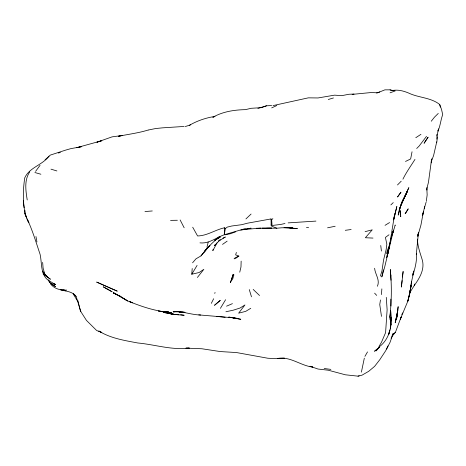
<?xml version="1.0" encoding="UTF-8"?>
<svg xmlns="http://www.w3.org/2000/svg" width="466" height="466" viewBox="0 0 466 466"><rect width="100%" height="100%" fill="white"/><g stroke="black" fill="none" stroke-linecap="round" stroke-linejoin="round"><path stroke-width="0.7" d="M416.359 253.574C417.583 265.282 411.42 275.965 410.861 287.539L407.826 301.182L400.352 319.088L401.174 316.909L395.517 332.06M390.059 319.664L389.815 317.521L390.706 311.061C392.349 323.87 390.52 337.949 379.761 346.442M426.961 190.099L427.019 187.489M26.457 217.412L24.838 213.504L24.925 210.253M390.706 325.495L390.607 328.955L390.892 316.897M390.747 324.109L390.927 317.882M241.149 261.129L240.974 266.966L239.745 272.202M199.978 242.868C209.211 243.893 216.131 237.526 224.28 234.782L224.542 227.763C215.309 229.767 207.254 235.749 197.584 235.971L192.703 227.21M390.997 280.241L390.339 269.668L390.817 276.216L390.327 269.989C391.83 285.664 391.644 301.613 389.774 317.218M436.887 139.113L436.939 134.29M381.45 294.582L381.858 288.873M197.392 277.468L203.863 269.313L199.116 272.523L191.776 274.224L192.213 268.533M431.464 160.077L428.464 182.276L426.675 189.254M416.289 254.686L418.416 232.715L417.856 235.953L420.944 225.014L423.402 211.814L422.569 215.403L424.718 206.636M402.496 277.014L402.764 274.381M387.328 250.277L386.949 253.795L387.345 250.434L388.953 246.695L390.059 242.169L393.677 220.191L396.846 206.473L393.549 219.672M436.805 142.287L437.411 136.695M402.1 280.602L401.383 287.068L403.137 271.439L402.84 273.792M410.808 286.91L411.082 284.773M411.262 283.345L411.443 281.918M426.297 201.359L427.159 194.922L426.862 189.149M410.802 287.009L411.094 284.947L409.859 293.155L407.826 301.182L409.62 294.203M411.286 283.573L411.478 282.198L411.274 283.567M431.242 162.85L431.854 158.743M380.472 299.958L379.761 304.554L381.479 316.391M410.715 287.621L409.859 293.155L410.709 287.697L409.864 291.605M436.735 141.839L433.596 155.539L431.236 161.673M224.28 234.782L225.346 228.515L227.292 227.099L231.783 225.998L241.767 224.688L247.498 223.185L271.014 218.933L271.666 219.795L272.062 225.48L280.608 224.472L284.988 223.505M390.322 327.936L390.549 326.579M390.782 325.227L391.015 323.876L390.712 325.285M213.044 249.456L212.816 250.714L217.051 242.85M377.384 286.287C380.303 279.92 375.124 274.451 374.617 268.265M390.089 242.361L387.887 253.254L388.493 251.098L386.634 257.704M390.77 320.66L391.248 318.068L390.758 320.165M413.68 270.956L413.045 274.392L413.488 272.266M383.431 269.907L381.8 276.95L384.689 266.983L393.502 230.216L392.145 234.631M417.827 236.274L418.491 232.755L417.856 235.953M412.043 151.765L410.645 158.958L405.502 161.452M387.887 253.254L389.331 246.473L386.937 256.143M389.494 330.924L388.737 334.448L389.92 329.934M437.038 135.722L438.518 128.925L437.982 131.08C440.353 125.808 440.69 120.018 442.7 114.624L441.529 109.388L439.688 104.471C431.236 97.837 420.21 97.854 410.645 93.934C404.634 91.155 398.226 89.192 391.568 90.649L390.059 89.851L384.91 89.845L377.507 92.821L371.221 92.536L352.121 94.382M361.389 372.153L364.325 358.133M409.352 293.941L409.573 292.986M206.951 247.324L208.203 242.104M393.712 218.449L395.063 213.288M412.585 275.412L413.458 272.196M214.774 293.446L215.047 292.45M409.929 292.415L414.222 285.6L414.664 284.039M232.458 279.885L233.926 274.789M424.264 208.477L426.087 202.256M392.984 232.482L395.209 225.008L395.116 225.305M236.373 252.426L235.639 254.896L238.877 256.073L235.639 258.385L234.072 258.846L235.289 257.745L238.877 256.073M390.758 239.175L393.502 230.216M380.349 276.111L381.934 271.084L383.541 260.127L386.122 249.729L386.844 244.201L385.417 237.433L389.011 234.777M393.56 219.771L393.945 218.583L393.514 219.824M400.812 205.459L399.275 209.77L398.197 215.094L401.22 203.951L402.898 199.978L399.275 209.77L403.038 200.06L407.645 190.827L401.541 203.764L408.857 187.652L401.22 203.951L405.327 195.435M400.352 319.088L400.9 317.695M401.028 204.842L407.599 190.804M284.365 358.267L277.847 358.389C290.563 356.292 300.786 365.81 312.849 367.097L309.989 366.253L317.993 369.031L328.291 370.214L345.382 374.798L358.022 376.155L362.07 375.147L368.717 371.309L374.617 366.358L379.761 359.752L385.784 350.578L387.974 345.9M392.081 335.829L393.24 333.376L390.059 342.294L386.605 349.092M414.973 159.401C410.855 165.954 406.346 172.181 402.915 179.2M211.319 303.343L213.644 298.741M414.222 285.6C419.808 277.759 425.493 268.544 421.806 258.444C419.837 252.135 417.548 245.844 417.466 239.151M391.05 338.24L392.04 336.359L395.366 332.334M29.742 171.925C24.046 180.132 25.776 190.705 27.226 199.961M364.936 356.368L367.511 351.912M191.776 274.224L197.083 265.404M220.395 308.352L225.602 299.702M378.905 346.605L381.52 342.172L385.592 332.631L387.124 309.744L386.279 297.366M401.774 314.486L402.845 312.878M426.512 136.346L419.12 146.062L416.68 148.497M35.597 171.354L40.041 165.319M203.735 252.589L207.586 247.691L201.05 255.805L209.898 245.302L204.755 251.174L211.36 243.928L219.265 236.606M431.271 121.218L434.475 117.164L438.273 113.419M215.216 244.667L214.389 245.675L220.197 239.757L218.7 240.893M192.575 262.801L195.982 258.822L201.108 255.84M379.435 346.908L376.021 350.881L379.225 347.409L374.617 351.178L379.225 347.409M397.486 184.967L401.22 181.181M272.878 218.612L271.666 219.795L271.177 225.538L271.014 218.933M53.823 285.419L55.483 286.607L50.334 283.363L55.483 284.604L54.417 283.643M390.863 204.918L393.252 202.605M245.931 218.921L251.081 214.045M45.056 159.797L50.334 155.085L65.776 150.075L70.925 148.613L81.218 146.761L76.535 147.722L101.809 140.726L96.922 142.194L112.102 136.858L122.395 135.484L118.463 136.288M393.147 334.39L395.203 332.508M49.047 156.157C42.453 165.051 29.399 167.434 24.768 177.802C23.218 187.67 22.898 197.77 24.133 207.69M222.509 244.417L227.14 241.149M415.794 137.703L420.944 134.336M385.044 225.334L389.593 222.55M250.766 308.282L245.763 311.34L238.633 313.169L244.965 304.939L240.037 308.032L233.402 310.146L225.911 311.766M218.874 240.934L225.346 237.031L222.987 238.138M214.843 240.194L220.092 237.083L214.977 240.072M215.047 240.042L220.197 237.054M189.312 125.348C197.269 120.741 205.955 117.787 215.047 116.407L213.247 117.182M212.735 117.321C222.684 111.648 234.118 109.848 245.419 109.65L251.081 108.304L261.374 107.658L266.523 105.799L271.666 105.532M271.672 107.891L276.816 105.526M226.54 306.185L232.435 303.64M400.352 216.23L400.906 216.02L400.673 216.527L400.148 210.51L400.3 214.803M390.059 92.816L395.203 90.928L390.059 89.851M235.639 231.823L230.489 233.705L225.346 234.812M376.545 93.014L379.761 91.971M225.655 234.351L245.326 228.579M185.287 126.536L190.501 124.9M257.861 108.409L266.523 105.799M328.291 99.485L333.44 97.965M358.022 376.155L359.175 375.841M365.105 231.649L372.247 229.831L365.361 237.742L372.986 238.079M148.13 130.049C138.425 133.043 128.4 134.249 118.504 136.276M58.285 153.011L60.37 152.51M335.176 226.255L327.569 227.81M148.38 130.014L155.627 128.54L162.418 127.853L184.163 126.449M273.029 105.596L308.346 97.843L317.993 97.959L334.559 95.146L341.695 95.676L348.883 94.266L354.026 94.027M240.788 230.175L251.081 228.159L243.683 229.528L260.733 228.107M345.271 230.309L351.137 229.528M288.145 222.882L315.936 221.094M144.973 211.541L152.289 210.964M266.54 228.235L271.672 228.101L262.014 228.107M180.359 311.836L173.142 311.859L174.54 311.824M66.714 290.097C60.644 290.557 54.108 288.769 50.334 283.695M170.562 220.371L177.371 220.261M256.265 228.247L276.787 228.206M185.043 312.302L179.02 312.069L184.507 312.307M284.021 227.641L297.407 228.655L288.949 227.658M284.528 358.179L276.816 358.663L267.822 358.238L236.483 352.552L220.197 351.556L201.883 348.76L185.922 348.114L189.312 348.055C171.966 350.368 155.015 344.566 137.837 342.988C124.469 340.471 110.582 338.328 98.804 331.006L101.809 332.491L96.66 330.522L86.466 320.41L80.414 310.973L77.869 300.587M64.687 289.998L60.627 289.811C66.044 291.343 72.446 291.367 76.069 296.399M198.766 314.894L234.689 317.928L229.202 317.136M289.578 227.647L292.258 227.792L281.965 227.775L276.851 228.206L271.666 226.22M179.02 311.713L173.969 311.381C183.056 311.422 191.643 314.812 200.683 315.028M184.163 312.168L181.705 311.958M161.172 311.276C150.25 309.424 139.532 305.731 129.268 301.525L132.694 302.818L127.544 300.902L113.599 292.747L117.251 294.867L113.267 292.933L120.642 296.423M163.921 311.509L168.721 311.917L163.578 311.935L158.428 311.043L171.599 312.75L169.618 312.436M306.453 227.507L308.614 227.699M288.402 227.641L292.258 227.985L288.914 227.641M225.142 317.264L216.801 316.367L220.197 316.74M169.041 313.257L163.578 312.459L173.87 314.404L184.163 315.266L180.68 314.766M174.517 314.323L178.402 314.766L174.901 314.311M177.464 314.317L178.862 314.498M173.498 314.131L169.991 313.676L173.87 314.247M324.202 368.513L330.86 369.392M228.573 317.061L240.782 319.286L230.489 317.317L237.718 318.581L235.639 318.028M166.974 312.016L168.296 312.226M166.193 312.01L168.721 312.529L165.978 311.94M233.536 317.515L234.835 317.847M34.892 172.525L40.897 174.237M50.969 169.158L56.881 170.952M163.915 311.585L168.721 313.082L165.506 312.074M106.953 286.619L96.66 282.081L117.251 291.145L107.599 286.916M63.428 290.009L65.322 290.895M55.483 284.604L50.52 281.615C39.925 276.524 42.278 263.564 40.041 254.151C35.993 242.233 32.469 230.07 26.999 218.717M49.07 280.963L49.402 282.256L51.615 283.841M49.402 282.256L53.701 285.722M224.542 227.763L225.346 228.515M253.178 289.421L259.545 295.52M73.383 293.673L76.162 296.527L80.828 311.661M374.617 293.161L376.679 295.386M73.174 293.895L77.828 301.508M180.132 219.952L184.163 227.787M24.838 213.504L26.277 216.824M27.424 219.48L28.857 222.795C24.989 216.201 24.092 208.22 23.3 200.73M48.476 279.821L49.448 282.233M251.489 296.813L249.269 289.59M44.52 273.187L43.093 268.067L42.651 262.381M439.688 104.471L440.329 107.075M35.952 236.53L36.931 241.912M380.745 245.495L381.409 251.052M390.811 299.114L390.922 305.993M390.543 310.397L390.56 311.725M398.145 306.768L396.531 319.589L398.145 306.768M397.824 309.977L395.203 322.74L397.084 315.494L395.949 319.926L397.824 309.977M233.169 274.352L230.489 282.588L233.169 274.352M400.911 192.242L397.597 196.92L400.911 192.242M408.152 208.954L405.502 213.574L405.1 213.597L408.152 208.954M428.044 137.231L424.142 143.173L428.044 137.231M220.197 300.436L214.587 305.23L220.197 300.436M173.87 314.404L165.034 312.278L173.87 314.404M106.953 288.879L103.277 286.811L112.102 291.803L106.953 288.879M127.544 300.902L118.958 295.59L127.544 300.902M50.334 279.163L43.192 273.956L50.334 279.163M47.584 277.357L42.476 271.241L47.584 277.357"/></g></svg>
